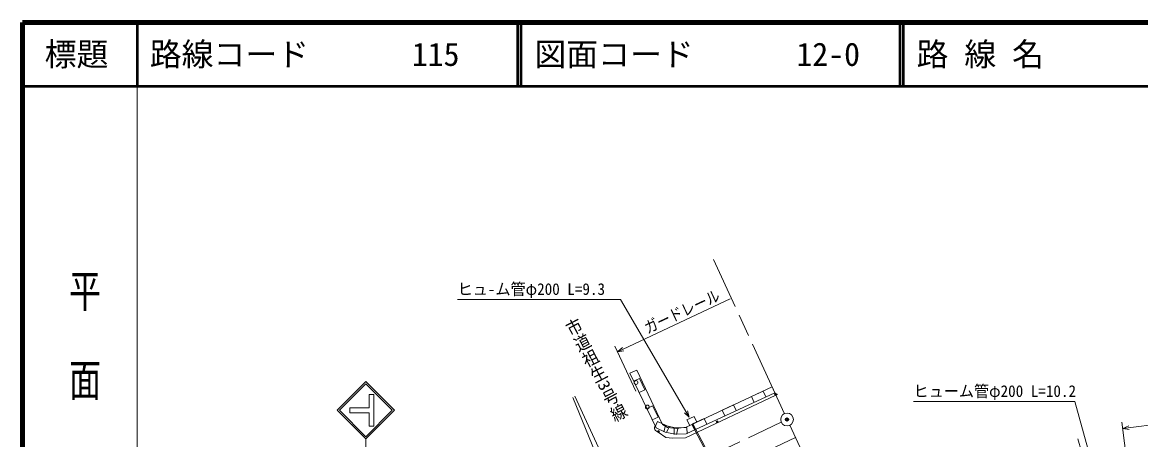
# Model space of a CAD drawing. Units: millimetres, scale not verified. Extents: x 40000 to 680000, y 20000 to 380000.
# Drawn here: x 40000 to 215554, y 314538 to 380000 of the extents above; entities that cross this region are included whole.
import ezdxf
from ezdxf.enums import TextEntityAlignment as Align

# ---------------------------------------------------------------- set-up
doc = ezdxf.new("R2010")
doc.units = ezdxf.units.MM
doc.header["$LTSCALE"] = 1000
doc.header["$PDMODE"] = 32
doc.header["$PDSIZE"] = 500
doc.linetypes.add('CHAIN', pattern=[18.5, 12, -1.5, 3.5, -1.5])
for name, color, linetype, lineweight in [('M-BGD', 7, 'Continuous', 13), ('M-BMK', 2, 'CHAIN', 13), ('M-BMK-SRVR', 3, 'Continuous', 13), ('M-STR-HTXT', 7, 'Continuous', 13), ('M-STR-STRC', 7, 'Continuous', 13), ('M-TTL', 2, 'Continuous', 140), ('M-TTL-BAND', 7, 'Continuous', 13), ('M-TTL-LINE', 7, 'Continuous', 50)]:
    doc.layers.add(name, color=color, linetype=linetype, lineweight=lineweight)
for name, color, linetype in [('M-BGD-HTXT', 7, 'Continuous'), ('M-OTRS', 6, 'Continuous'), ('M-TTL-TXT', 7, 'Continuous')]:
    doc.layers.add(name, color=color, linetype=linetype)
doc.styles.add('@ＭＳ ゴシック', font='')
doc.styles.add('ＭＳ ゴシック', font='')
doc.styles.get('@ＭＳ ゴシック').set_extended_font_data('@MS Gothic')
doc.styles.get('ＭＳ ゴシック').set_extended_font_data('MS Gothic')

msp = doc.modelspace()

# ---------------------------------------------------------------- linework, layer by layer
at = {"layer": 'M-BGD'}
for p, q in [((135362, 324956), (136483, 325420)), ((139497, 316376), (135362, 324956)), ((136483, 325420), (140502, 316917)), ((136862, 324146), (135961, 323712)), ((137731, 322344), (136862, 324146)), ((131353, 311373), (126730, 321347)), ((136830, 321910), (137731, 322344)), ((158279, 321528), (144096, 314817)), ((144212, 316492), (157689, 322807)), ((158118, 321878), (144212, 315448)), ((156288, 322134), (154473, 321295)), ((154473, 321295), (154892, 320387)), ((156708, 321226), (156288, 322134)), ((157689, 322807), (158118, 321878)), ((158550, 321657), (158279, 321528)), ((130411, 311416), (126430, 321133)), ((138930, 319856), (138029, 319422)), ((139798, 318054), (138930, 319856)), ((151653, 319991), (149838, 319151)), ((152073, 319083), (151653, 319991)), ((138897, 317620), (139798, 318054)), ((145449, 318171), (144339, 317651)), ((147018, 317847), (145202, 317008)), ((145872, 317270), (145449, 318171)), ((147437, 316940), (147018, 317847)), ((149838, 319151), (150257, 318244)), ((139241, 316347), (139260, 316480)), ((139246, 316247), (139241, 316347)), ((139278, 316153), (139246, 316247)), ((139260, 316480), (139300, 316574)), ((139343, 316035), (139278, 316153)), ((139300, 316574), (139333, 316624)), ((139721, 317374), (139303, 316465)), ((139414, 315962), (139343, 316035)), ((140927, 315719), (139497, 316376)), ((141538, 316539), (139721, 317374)), ((140502, 316917), (141275, 316415)), ((140944, 316740), (140724, 315765)), ((142895, 316301), (140944, 316740)), ((141121, 315630), (141538, 316539)), ((141275, 316415), (142666, 316260)), ((144297, 316453), (142299, 316364)), ((142299, 316364), (142344, 315365)), ((142666, 316260), (144212, 316492)), ((142676, 315326), (142895, 316301)), ((144342, 315454), (144297, 316453)), ((144339, 317651), (144762, 316750)), ((144762, 316750), (145872, 317270)), ((145104, 316910), (149489, 308651)), ((145202, 317008), (145622, 316100)), ((145281, 317004), (149666, 308745)), ((139546, 315872), (139414, 315962)), ((139794, 315703), (139546, 315872)), ((140996, 314880), (139794, 315703)), ((142473, 315371), (140927, 315719)), ((142072, 314754), (140996, 314880)), ((144096, 314817), (142072, 314754)), ((144212, 315448), (142473, 315371))]:
    msp.add_line(p, q, dxfattribs=at)
for centre, radius in [((136337, 323493), 300), ((158215, 321664), 150), ((158215, 321664), 90), ((158215, 321664), 30), ((138118, 319642), 300), ((149060, 317332), 150), ((149060, 317332), 90), ((149060, 317332), 30), ((139879, 315827), 150), ((139879, 315827), 90), ((139879, 315827), 30)]:
    msp.add_circle(centre, radius, dxfattribs=at)
at = {"layer": 'M-BMK'}
for p, q in [((159628, 318602), (148482, 342779)), ((70380, 275212), (159143, 317266)), ((160467, 316787), (170524, 295102))]:
    msp.add_line(p, q, dxfattribs=at)
at = {"layer": 'M-BMK-SRVR'}
for radius in [1000, 40]:
    msp.add_circle((160047, 317694), radius, dxfattribs=at)
at = {"layer": 'M-OTRS'}
msp.add_point((160047, 317694), dxfattribs=at)
at = {"layer": 'M-STR-HTXT'}
for p, q in [((133878, 336545), (108325, 336545)), ((133419, 328316), (151117, 336605)), ((144670, 318037), (133878, 336545)), ((136320, 322122), (132995, 329221)), ((133419, 328316), (134206, 328994)), ((134444, 328486), (133419, 328316)), ((212744, 316277), (256705, 321702)), ((205241, 320536), (179891, 320536)), ((211938, 296212), (205241, 320536)), ((144670, 318037), (143924, 318760)), ((144408, 319042), (144670, 318037)), ((213521, 309983), (212622, 317269)), ((212744, 316277), (213702, 316677)), ((213771, 316121), (212744, 316277)), ((205684, 314640), (207791, 307373))]:
    msp.add_line(p, q, dxfattribs=at)
at = {"layer": 'M-STR-STRC'}
for p, q in [((89419, 319141), (93919, 323641)), ((89773, 319141), (93919, 323287)), ((98420, 319140), (93919, 323641)), ((98066, 319140), (93919, 323287)), ((94419, 319515), (94419, 321640)), ((94419, 321640), (95169, 321640)), ((95169, 321640), (94419, 321640)), ((94419, 319515), (94419, 321640)), ((95169, 321640), (95169, 316640)), ((95169, 316640), (95169, 321640)), ((91419, 319515), (91418, 318765)), ((91418, 318765), (91419, 319515)), ((91419, 319515), (94419, 319515)), ((94419, 319515), (91419, 319515)), ((89419, 319141), (93919, 314640)), ((89773, 319141), (93919, 314994)), ((94419, 318765), (91418, 318765)), ((94419, 318765), (91418, 318765)), ((93919, 314994), (98066, 319140)), ((93920, 314640), (98420, 319140)), ((94419, 316640), (94419, 318765)), ((94419, 316640), (94419, 318765)), ((95169, 316640), (94419, 316640)), ((95169, 316640), (94419, 316640)), ((93919, 314640), (93919, 312640)), ((157284, 312955), (161362, 314858))]:
    msp.add_line(p, q, dxfattribs=at)
at = {"layer": 'M-TTL'}
for p, q in [((40000, 380000), (40000, 20000)), ((680000, 380000), (40000, 380000))]:
    msp.add_line(p, q, dxfattribs=at)
at = {"layer": 'M-TTL-BAND'}
msp.add_line((58000, 370000), (58000, 20000), dxfattribs=at)
at = {"layer": 'M-TTL-LINE'}
for p, q in [((58000, 380000), (58000, 370000)), ((117750, 380000), (117750, 370000)), ((118250, 380000), (118250, 370000)), ((177750, 380000), (177750, 370000)), ((178250, 380000), (178250, 370000)), ((40000, 370000), (680000, 370000))]:
    msp.add_line(p, q, dxfattribs=at)

# ---------------------------------------------------------------- texts
at = {"layer": 'M-BGD-HTXT', "style": '@ＭＳ ゴシック', "width": 1.1}
msp.add_text('市道祖生3号線', height=1833, rotation=297.5, dxfattribs=at).set_placement((125969, 333415), align=Align.MIDDLE_LEFT)
at = {"layer": 'M-STR-HTXT', "style": 'ＭＳ ゴシック', "width": 0.95}
for s, p in [('ヒュ-ム管φ200 L=9.3', (108325, 336693)), ('ヒューム管φ200 L=10.2', (179891, 320684))]:
    msp.add_text(s, height=1833, dxfattribs=at).set_placement(p, align=Align.BOTTOM_LEFT)
at = {"layer": 'M-STR-HTXT', "style": 'ＭＳ ゴシック', "width": 0.85}
msp.add_text('ガードレール', height=1833, rotation=25, dxfattribs=at).set_placement((138377, 330609), align=Align.BOTTOM_LEFT)
at = {"layer": 'M-TTL-BAND', "style": '@ＭＳ ゴシック', "width": 1.4}
msp.add_text('平  面  図', height=3666, rotation=270, dxfattribs=at).set_placement((49777, 306475), align=Align.MIDDLE_RIGHT)
at = {"layer": 'M-TTL-TXT', "style": 'ＭＳ ゴシック'}
msp.add_text('標題', height=3666, dxfattribs=at).set_placement((48500, 375000), align=Align.MIDDLE_CENTER)
for s, p in [('路線コード', (60000, 375000)), ('115', (101142, 375000)), ('図面コード', (120380, 375000)), ('12-0', (161521, 375000)), ('路 線 名', (180380, 375000))]:
    msp.add_text(s, height=3666, dxfattribs=at).set_placement(p, align=Align.MIDDLE_LEFT)

doc.saveas('drawing.dxf')
